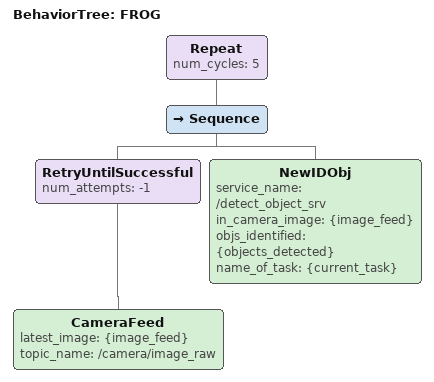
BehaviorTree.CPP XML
<root BTCPP_format="4">
  <BehaviorTree ID="FROG">

    <Repeat num_cycles="5">
        <Sequence>
            <RetryUntilSuccessful num_attempts="-1">
                <CameraFeed latest_image="{image_feed}" topic_name="/camera/image_raw"/>
            </RetryUntilSuccessful>
            <NewIDObj service_name="/detect_object_srv" in_camera_image="{image_feed}" objs_identified="{objects_detected}" name_of_task="{current_task}"/>
        </Sequence>
    </Repeat>

  </BehaviorTree>
</root>
